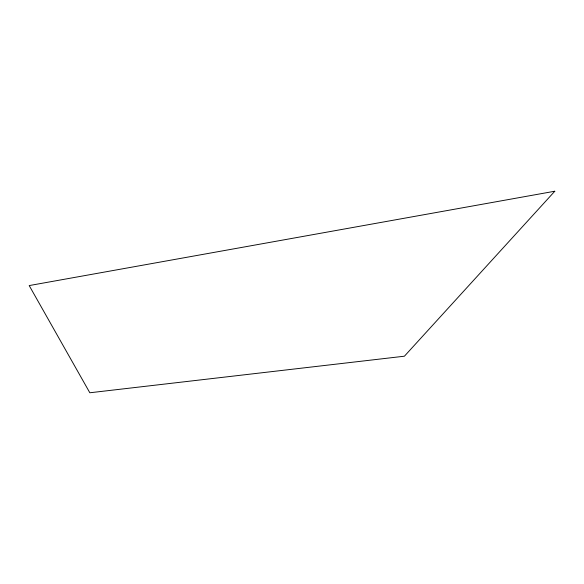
<?xml version="1.0" encoding="UTF-8"?>
<svg xmlns="http://www.w3.org/2000/svg" width="584" height="584" viewBox="0 0 584 584"><rect width="100%" height="100%" fill="white"/><g stroke="black" fill="none" stroke-linecap="round" stroke-linejoin="round"><path stroke-width="0.88" d="M554.8 191.231L404.413 356.203L89.834 392.769L29.2 285.576L554.8 191.231"/></g></svg>
